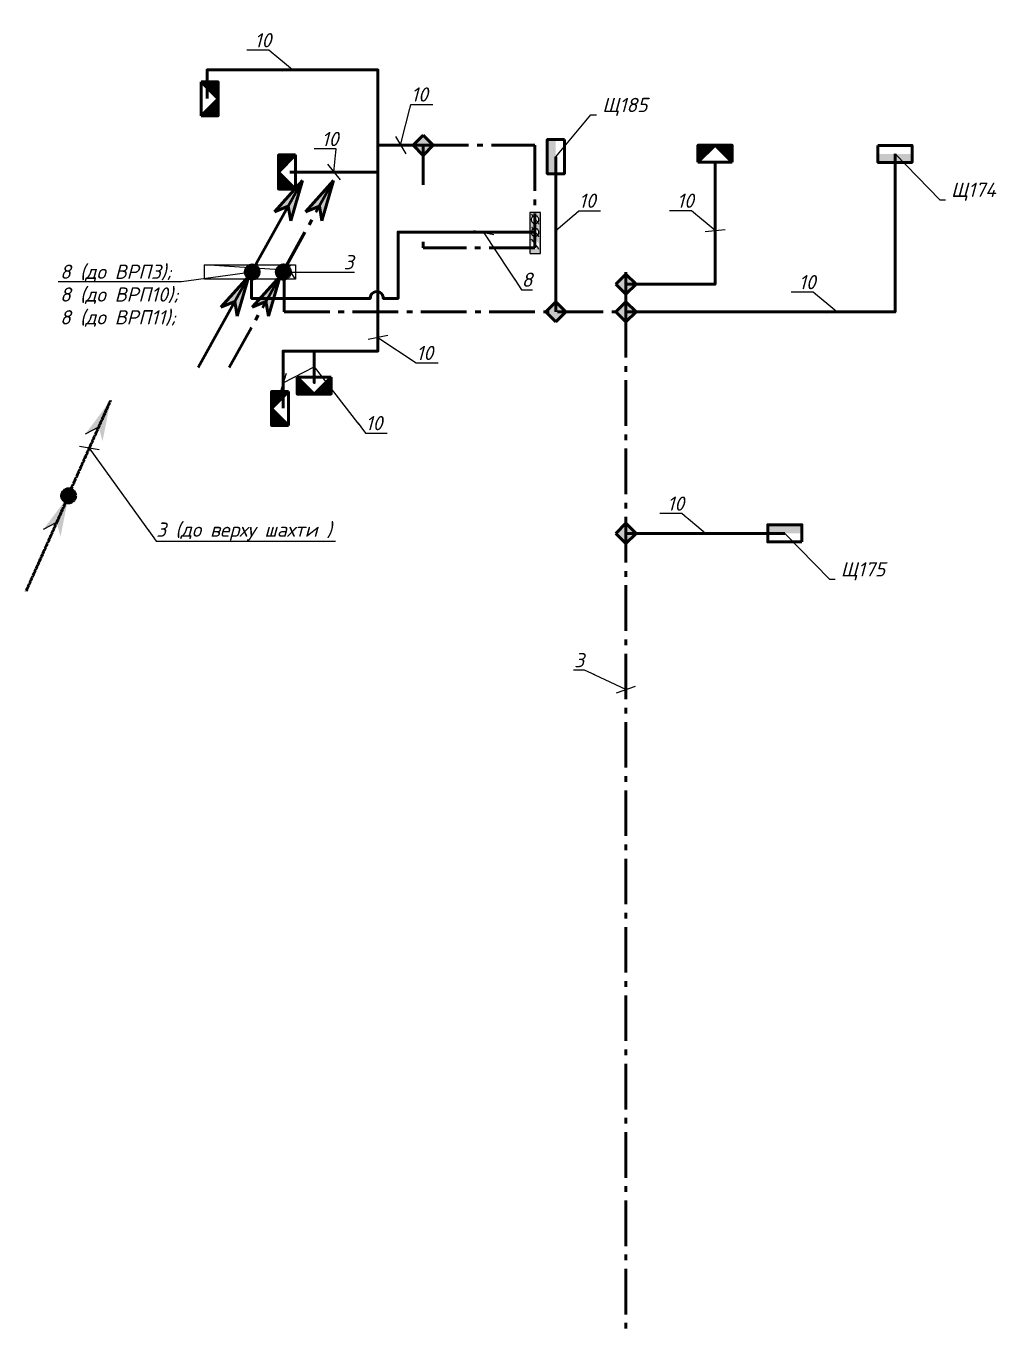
# Model space of a CAD drawing. Header units: millimetres. Extents: x 0 to 878967, y 0 to 534985.
# Drawn here: x 208791 to 225942, y 247555 to 270378 of the extents above; entities that cross this region are included whole.
import ezdxf
from ezdxf import colors
from ezdxf.entities.mleader import LeaderData, LeaderLine
from ezdxf.math import Vec2, Vec3

# ---------------------------------------------------------------- set-up
doc = ezdxf.new("R2010")
doc.units = ezdxf.units.MM
doc.linetypes.add('DASHED', pattern=[9.525, 6.35, -3.175])
doc.linetypes.add('gost6', pattern=[12, 8, -1.5, 1, -1.5])
doc.layers.get('Defpoints').update_dxf_attribs({"color": 140})
for name, color, linetype, lineweight in [('E_Позначення', 7, 'Continuous', 15), ('E_Щити', 5, 'Continuous', 50), ('Заземл.провідник', 96, 'Continuous', 50), ('Заземлення', 7, 'gost6', 50), ('Маркування електро ліній', 7, 'Continuous', 18)]:
    doc.layers.add(name, color=color, linetype=linetype, lineweight=lineweight)
doc.styles.add('ISO', font='isocpeui.ttf')
doc.styles.get("Standard").update_dxf_attribs({"font": 'arial.ttf'})

# ---------------------------------------------------------------- blocks, each defined once
blk = doc.blocks.new('*U5')
at = {"lineweight": 40}
h = blk.add_hatch(color=0, dxfattribs=at)
h.dxf.hatch_style = 1
h.paths.add_polyline_path([(300, 150), (-300, 150), (-300, 0), (300, 0)])
at = {"color": 0}
blk.add_lwpolyline([(-300, 300), (300, 300), (300, 0), (-300, 0)], close=True, dxfattribs=at)
blk = doc.blocks.new('_None')
blk = doc.blocks.new('61420040')
at = {"lineweight": 50}
for p, q in [((0, 0), (6, 0)), ((0, -3), (3, 0)), ((0, -1.92), (1.92, 0)), ((0, -2.59), (2.59, 0)), ((0, -2.68), (2.68, 0)), ((0, -3), (3, 0)), ((0, -3), (0, 0)), ((0, -1.52), (1.52, 0)), ((0, -1.61), (1.61, 0)), ((3, 0), (6, -3)), ((6, -1.54), (4.46, 0)), ((6, -1.49), (4.51, 0)), ((6, -1.45), (4.55, 0)), ((6, -1.36), (4.64, 0)), ((6, -1.31), (4.69, 0)), ((6, -1.27), (4.73, 0)), ((6, -1.22), (4.78, 0)), ((6, -1.18), (4.82, 0)), ((6, -1.13), (4.87, 0)), ((6, -1), (5, 0)), ((6, -0.95), (5.05, 0)), ((6, -0.91), (5.09, 0)), ((6, -0.86), (5.14, 0)), ((6, -0.82), (5.18, 0)), ((6, -0.77), (5.23, 0)), ((6, -0.68), (5.32, 0)), ((6, -0.59), (5.41, 0)), ((6, -0.55), (5.45, 0)), ((6, -0.5), (5.5, 0)), ((6, -0.46), (5.54, 0)), ((6, -0.41), (5.59, 0)), ((6, -0.37), (5.63, 0)), ((6, -0.32), (5.68, 0)), ((6, -0.28), (5.72, 0)), ((6, -0.23), (5.77, 0)), ((6, -0.19), (5.81, 0)), ((6, -0.14), (5.86, 0)), ((6, -0.1), (5.9, 0)), ((6, -0.05), (5.95, 0)), ((6, -0.01), (5.99, 0)), ((6, 0), (6, -3)), ((0, -1.87), (1.87, 0)), ((0, -1.96), (1.96, 0)), ((0, -2.01), (2.01, 0)), ((0, -2.05), (2.05, 0)), ((0, -2.1), (2.1, 0)), ((0, -2.14), (2.14, 0)), ((0, -2.19), (2.19, 0)), ((0, -2.23), (2.23, 0)), ((0, -2.28), (2.28, 0)), ((0, -2.32), (2.32, 0)), ((0, -2.37), (2.37, 0)), ((0, -2.41), (2.41, 0)), ((0, -2.46), (2.46, 0)), ((0, -2.5), (2.5, 0)), ((0, -2.55), (2.55, 0)), ((0, -2.64), (2.64, 0)), ((0, -2.73), (2.73, 0)), ((0, -2.77), (2.77, 0)), ((0, -2.82), (2.82, 0)), ((0, -2.86), (2.86, 0)), ((0, -2.91), (2.91, 0)), ((0, -2.95), (2.95, 0)), ((0, -0.03), (0.03, 0)), ((0, -0.08), (0.08, 0)), ((0, -0.12), (0.12, 0)), ((0, -0.17), (0.17, 0)), ((0, -0.21), (0.21, 0)), ((0, -0.26), (0.26, 0)), ((0, -0.3), (0.3, 0)), ((0, -0.35), (0.35, 0)), ((0, -0.39), (0.39, 0)), ((0, -0.44), (0.44, 0)), ((0, -0.48), (0.48, 0)), ((0, -0.53), (0.53, 0)), ((0, -0.57), (0.57, 0)), ((0, -0.62), (0.62, 0)), ((0, -0.66), (0.66, 0)), ((0, -0.71), (0.71, 0)), ((0, -0.75), (0.75, 0)), ((0, -0.8), (0.8, 0)), ((0, -0.84), (0.84, 0)), ((0, -0.89), (0.89, 0)), ((0, -0.93), (0.93, 0)), ((0, -0.98), (0.98, 0)), ((0, -1.02), (1.02, 0)), ((0, -1.07), (1.07, 0)), ((0, -1.11), (1.11, 0)), ((0, -1.16), (1.16, 0)), ((0, -1.2), (1.2, 0)), ((0, -1.25), (1.25, 0)), ((0, -1.29), (1.29, 0)), ((0, -1.34), (1.34, 0)), ((0, -1.38), (1.38, 0)), ((0, -1.43), (1.43, 0)), ((0, -1.47), (1.47, 0)), ((0, -1.56), (1.56, 0)), ((0, -1.65), (1.65, 0)), ((0, -1.69), (1.69, 0)), ((0, -1.74), (1.74, 0)), ((0, -1.78), (1.78, 0)), ((0, -1.83), (1.83, 0)), ((6, -2.97), (3.03, 0)), ((6, -2.93), (3.07, 0)), ((6, -2.88), (3.12, 0)), ((6, -2.84), (3.16, 0)), ((6, -2.79), (3.21, 0)), ((6, -2.75), (3.25, 0)), ((6, -2.7), (3.3, 0)), ((6, -2.66), (3.34, 0)), ((6, -2.61), (3.39, 0)), ((6, -2.57), (3.43, 0)), ((6, -2.52), (3.48, 0)), ((6, -2.48), (3.52, 0)), ((6, -2.43), (3.57, 0)), ((6, -2.39), (3.61, 0)), ((6, -2.34), (3.66, 0)), ((6, -2.3), (3.7, 0)), ((6, -2.25), (3.75, 0)), ((6, -2.21), (3.79, 0)), ((6, -2.16), (3.84, 0)), ((6, -2.12), (3.88, 0)), ((6, -2.07), (3.93, 0)), ((6, -2.03), (3.97, 0)), ((6, -1.98), (4.02, 0)), ((6, -1.94), (4.06, 0)), ((6, -1.89), (4.11, 0)), ((6, -1.85), (4.15, 0)), ((6, -1.8), (4.2, 0)), ((6, -1.76), (4.24, 0)), ((6, -1.71), (4.29, 0)), ((6, -1.67), (4.33, 0)), ((6, -1.63), (4.37, 0)), ((6, -1.58), (4.42, 0)), ((6, -1.4), (4.6, 0)), ((6, -1.09), (4.91, 0)), ((6, -1.04), (4.96, 0)), ((6, -0.73), (5.27, 0)), ((6, -0.64), (5.36, 0)), ((6, -3), (0, -3))]:
    blk.add_line(p, q, dxfattribs=at)
blk = doc.blocks.new('*U95')
at = {"lineweight": -2}
h = blk.add_hatch(color=0, dxfattribs=at)
h.paths.add_polyline_path([(8.77, 16.13), (3.9, 10.61), (6.34, 11.65)])
h.paths.add_polyline_path([(8.77, 16.13), (6.34, 11.65), (6.79, 9.05)])
h = blk.add_hatch(color=0, dxfattribs=at)
edge = h.paths.add_edge_path()
edge.add_arc((0.07, 0), 1.28, 0, 360)
h = blk.add_hatch(color=0, dxfattribs=at)
h.paths.add_polyline_path([(-0.47, -0.71), (-5.33, -6.22), (-2.9, -5.18)])
h.paths.add_polyline_path([(-0.47, -0.71), (-2.9, -5.18), (-2.45, -7.79)])
at = {"color": 0, "lineweight": -2}
for p, q in [((0, 0), (8.77, 16.13)), ((8.77, 16.13), (3.9, 10.61)), ((8.77, 16.13), (6.79, 9.05)), ((3.9, 10.61), (6.34, 11.65)), ((6.34, 11.65), (6.79, 9.05)), ((-9.24, -16.84), (-0.47, -0.71)), ((-0.47, -0.71), (-5.33, -6.22)), ((-0.47, -0.71), (-2.45, -7.79)), ((-5.33, -6.22), (-2.9, -5.18)), ((-2.9, -5.18), (-2.45, -7.79))]:
    blk.add_line(p, q, dxfattribs=at)
blk.add_circle((0.11, 0), 1.24, dxfattribs=at)
blk = doc.blocks.new('ГЗШ')
at = {"lineweight": 25}
h = blk.add_hatch(color=256, dxfattribs=at)
h.paths.add_polyline_path([(-94, -356), (94, -356), (94, 371), (-94, 371)])
edge = h.paths.add_edge_path(flags=16)
edge.add_arc((0, -224), 67.6, -90, 270)
edge = h.paths.add_edge_path(flags=16)
edge.add_arc((0, 0), 67.6, -90, 270)
edge = h.paths.add_edge_path(flags=16)
edge.add_arc((0, 217), 67.6, -90, 270)
for p, q in [((68, 295), (-64, 118)), ((68, 78), (-64, -99)), ((68, -146), (-64, -322))]:
    blk.add_line(p, q, dxfattribs=at)
blk.add_lwpolyline([(94, -350), (-94, -350), (-94, 371), (94, 371)], close=True, dxfattribs=at)
for centre in [(0, 0), (0, -224)]:
    blk.add_circle(centre, 67.6, dxfattribs=at)
blk = doc.blocks.new('_Oblique')
at = {"color": 0, "linetype": 'ByBlock', "lineweight": -2}
blk.add_line((-0.5, -0.5), (0.5, 0.5), dxfattribs=at)

msp = doc.modelspace()

# ---------------------------------------------------------------- hatches: boundary and pattern name
at = {"layer": 'Заземлення', "ltscale": 100}
h = msp.add_hatch(color=256, dxfattribs=at)
h.dxf.hatch_style = 1
h.paths.add_polyline_path([(215938.8, 268283.5), (215762, 268460.3), (215585.2, 268283.5), (215762, 268106.8)])
h = msp.add_hatch(color=256, dxfattribs=at)
h.dxf.hatch_style = 1
h.paths.add_polyline_path([(219500.5, 265844.2), (219323.8, 266021), (219147, 265844.2), (219323.8, 265667.4)])
h = msp.add_hatch(color=256, dxfattribs=at)
h.dxf.hatch_style = 1
h.paths.add_polyline_path([(218268.8, 265358.5), (218092.1, 265535.3), (217915.3, 265358.5), (218092.1, 265181.8)])
h = msp.add_hatch(color=256, dxfattribs=at)
h.dxf.hatch_style = 1
h.paths.add_polyline_path([(219500.5, 265358.5), (219323.8, 265535.3), (219147, 265358.5), (219323.8, 265181.8)])
at = {"layer": 'Заземлення'}
h = msp.add_hatch(color=256, dxfattribs=at)
h.paths.add_polyline_path([(210276.7, 263806.6), (209834.7, 263218.8), (210068.9, 263341.2)])
h.paths.add_polyline_path([(210276.7, 263806.6), (210068.9, 263341.2), (210134.2, 263085.1)])
h = msp.add_hatch(color=256, dxfattribs=at)
edge = h.paths.add_edge_path()
edge.add_arc((209535.7, 262130.5), 127.6, 4.48211, 364.48211)
h = msp.add_hatch(color=256, dxfattribs=at)
h.paths.add_polyline_path([(209539.5, 262130.8), (209097.6, 261543), (209331.8, 261665.4)])
h.paths.add_polyline_path([(209539.5, 262130.8), (209331.8, 261665.4), (209397.1, 261409.3)])
at = {"layer": 'Заземлення', "ltscale": 100}
h = msp.add_hatch(color=256, dxfattribs=at)
h.dxf.hatch_style = 1
h.paths.add_polyline_path([(219500.5, 261471), (219323.8, 261647.8), (219147, 261471), (219323.8, 261294.3)])

# ---------------------------------------------------------------- linework, layer by layer
at = {"layer": 'Defpoints'}
msp.add_lwpolyline([(213523.8, 265933.5), (211923.8, 265933.5), (211923.8, 266183.5), (213523.8, 266183.5), (213523.8, 265933.5), (213425, 266087.3), (211923.8, 266183.5)], dxfattribs=at)
msp.add_lwpolyline([(213523.8, 265933.5), (211923.8, 265933.5), (211923.8, 266183.5), (213523.8, 266183.5), (213523.8, 265933.5), (213425, 266087.3), (211923.8, 266183.5)], dxfattribs=at)
at = {"layer": 'Заземл.провідник', "lineweight": -2}
for p, q in [((209834.7, 263218.8), (210068.9, 263341.2)), ((209097.6, 261543), (209331.8, 261665.4))]:
    msp.add_line(p, q, dxfattribs=at)
at = {"layer": 'Заземл.провідник', "color": 50, "ltscale": 100}
for points in [[(211970.3, 269106.1), (211970.3, 269606.1), (214970.3, 269606.1), (214970.3, 268283.5), (215762, 268283.5), (214970.3, 268283.5), (214970.3, 267814.5), (213420.3, 267814.5)], [(220887.1, 267988.1), (220887.1, 265844.6), (219323.8, 265844.6)], [(213305.2, 263670.5), (213305.2, 264670.5), (213851.1, 264670.5), (213851.1, 264115), (213851.1, 264670.5), (214970.3, 264670.5), (214970.3, 267814.5)]]:
    msp.add_lwpolyline(points, dxfattribs=at)
at = {"layer": 'Заземл.провідник', "linetype": 'DASHED', "ltscale": 30}
for points in [[(211970.3, 269106.1), (211970.3, 269606.1), (214970.3, 269606.1), (214970.3, 268283.5), (215762, 268283.5), (214970.3, 268283.5), (214970.3, 267814.5), (213420.3, 267814.5)], [(220887.1, 267988.1), (220887.1, 265844.6), (219323.8, 265844.6)], [(213305.2, 263670.5), (213305.2, 264670.5), (213851.1, 264670.5), (213851.1, 264115), (213851.1, 264670.5), (214970.3, 264670.5), (214970.3, 267814.5)]]:
    msp.add_lwpolyline(points, dxfattribs=at)
at = {"layer": 'Заземл.провідник', "color": 50, "ltscale": 100}
msp.add_lwpolyline([(212751.3, 266058.8), (212751.3, 265594.7), (214833.8, 265594.7, -1.0434783), (215063.8, 265594.7), (215323.8, 265594.7), (215323.8, 266760.5), (217730.5, 266760.5)], format="xyb", dxfattribs=at)
at = {"layer": 'Заземлення'}
for p, q in [((209528.4, 262130), (210276.7, 263806.6)), ((208791.3, 260454.2), (209539.5, 262130.8))]:
    msp.add_line(p, q, dxfattribs=at)
at = {"layer": 'Заземлення', "ltscale": 100}
for points in [[(215585.2, 268283.5), (215762, 268460.3), (215938.8, 268283.5), (215762, 268106.8)], [(219147, 265844.2), (219323.8, 266021), (219500.5, 265844.2), (219323.8, 265667.4)], [(217915.3, 265358.5), (218092.1, 265535.3), (218268.8, 265358.5), (218092.1, 265181.8)], [(219147, 265358.5), (219323.8, 265535.3), (219500.5, 265358.5), (219323.8, 265181.8)], [(219147, 261471), (219323.8, 261647.8), (219500.5, 261471), (219323.8, 261294.3)]]:
    msp.add_lwpolyline(points, close=True, dxfattribs=at)
at = {"layer": 'Заземлення', "color": 150, "ltscale": 100}
msp.add_lwpolyline([(215762, 267587.4), (215762, 268283.5), (217722.1, 268283.5), (217722.1, 266483.5), (215762, 266483.5), (215762, 266587.4)], dxfattribs=at)
at = {"layer": 'Заземлення', "ltscale": 100}
for points in [[(213323.8, 266058.5), (213323.8, 265358.5), (219323.8, 265358.5), (219323.8, 234995.9)], [(219323.8, 265358.5), (219323.8, 266058.5)]]:
    msp.add_lwpolyline(points, dxfattribs=at)
at = {"layer": 'Заземлення'}
msp.add_circle((209539.5, 262130.8), 123.8, dxfattribs=at)

# ---------------------------------------------------------------- block references
at = {"xscale": -100, "yscale": 100, "zscale": 100}
for p, rotation in [((212164.5, 268799), 270), ((213222.3, 268114.5), 90), ((213551.1, 263913.5), 180), ((213099.8, 263963.5), 90)]:
    msp.add_blockref('61420040', p, dxfattribs=dict(at, rotation=rotation))
msp.add_blockref('61420040', (221187.1, 268288.1), dxfattribs=at)
at = {"layer": 'E_Щити'}
for p, rotation in [((217942.1, 268083.5), 270), ((222111.1, 261621), 180)]:
    msp.add_blockref('*U5', p, dxfattribs=dict(at, rotation=rotation))
msp.add_blockref('*U5', (224047.4, 267983.1), dxfattribs=at)
at = {"layer": 'Заземл.провідник', "linetype": 'DASHED', "ltscale": 30, "xscale": 100, "yscale": 100, "zscale": 100, "rotation": 359.4821066003499}
msp.add_blockref('*U95', (212751.3, 266058.8), dxfattribs=at)
at = {"layer": 'Заземлення', "xscale": -1, "rotation": 179.9915734470478}
msp.add_blockref('ГЗШ', (217728.5, 266754.3), dxfattribs=at)

# ---------------------------------------------------------------- next in the draw order: leaders
at = {"layer": 'E_Позначення', "color": 7, "lineweight": 9}
ml = msp.add_multileader_mtext('Standard', dxfattribs=at)
ml.set_content('Щ174', color=7, style='ISO')
ml.set_leader_properties()
ml.set_arrow_properties(name='NONE')
ml.build(insert=Vec2(0, 0))
ml.multileader.update_dxf_attribs({"has_text_frame": 1, "text_left_attachment_type": 7, "text_right_attachment_type": 8, "dogleg_length": 100, "arrow_head_size": 200})
ctx = ml.context
ctx.base_point, ctx.char_height, ctx.arrow_head_size, ctx.landing_gap_size, ctx.plane_origin = Vec3(224930.8, 267326.7), 250, 200, 100, Vec3(169607.3, 267729.9)
ctx.left_attachment, ctx.right_attachment = 7, 8
notes = []
notes.append((ctx, [(1, (1, 1, 0), (224830.8, 267326.7), (1, 0), 100, [(0, [(224047.4, 268133.1)], 0, [])])]))
ctx.mtext.insert, ctx.mtext.line_spacing_factor, ctx.mtext.flow_direction = Vec3(225030.8, 267626.7), 0.72, 5
ctx.mtext.has_bg_fill, ctx.mtext.bg_color, ctx.mtext.bg_scale_factor, ctx.mtext.bg_transparency, ctx.mtext.use_window_bg_color = 1, -1027028792, 1.5, 0, 1
ml = msp.add_multileader_mtext('Standard', dxfattribs=at)
ml.set_content('Щ175', color=7, style='ISO')
ml.set_leader_properties()
ml.set_arrow_properties(name='NONE')
ml.build(insert=Vec2(0, 0))
ml.multileader.update_dxf_attribs({"has_text_frame": 1, "text_left_attachment_type": 7, "text_right_attachment_type": 8, "dogleg_length": 100, "arrow_head_size": 200})
ctx = ml.context
ctx.base_point, ctx.char_height, ctx.arrow_head_size, ctx.landing_gap_size, ctx.plane_origin = Vec3(222994.5, 260664.6), 250, 200, 100, Vec3(167671, 261067.8)
ctx.left_attachment, ctx.right_attachment = 7, 8
notes.append((ctx, [(1, (1, 1, 0), (222894.5, 260664.6), (1, 0), 100, [(0, [(222111.1, 261471)], 0, [])])]))
ctx.mtext.insert, ctx.mtext.line_spacing_factor, ctx.mtext.flow_direction = Vec3(223094.5, 260964.6), 0.72, 5
ctx.mtext.has_bg_fill, ctx.mtext.bg_color, ctx.mtext.bg_scale_factor, ctx.mtext.bg_transparency, ctx.mtext.use_window_bg_color = 1, -1027028792, 1.5, 0, 1
at = {"layer": 'Маркування електро ліній'}
ml = msp.add_multileader_mtext('Standard', dxfattribs=at)
ml.set_content('{\\fISOCPEUR|b0|i1|c204|p34;10}', color=256)
ml.set_leader_properties()
ml.set_arrow_properties(name='OBLIQUE')
ml.build(insert=Vec2(0, 0))
ml.multileader.update_dxf_attribs({"text_left_attachment_type": 6, "text_right_attachment_type": 6, "dogleg_length": 0.36, "arrow_head_size": 250})
ctx = ml.context
ctx.base_point, ctx.char_height, ctx.arrow_head_size, ctx.plane_origin = Vec3(212799.2, 269953.2), 250, 250, Vec3(245075.1, 256991.3)
ctx.left_attachment, ctx.right_attachment = 6, 6
notes.append((ctx, [(1, (1, 1, 0), (213055.2, 269953.2), (-1, 0), 0.36, [(0, [(213470.3, 269606.1)], 0, [])])]))
ctx.mtext.insert, ctx.mtext.defined_height, ctx.mtext.line_spacing_factor, ctx.mtext.flow_direction = Vec3(212801.2, 270253.2), 2.842170943040401e-14, 0.96, 5
ctx.mtext.has_bg_fill, ctx.mtext.bg_color, ctx.mtext.bg_scale_factor, ctx.mtext.bg_transparency, ctx.mtext.use_window_bg_color = 1, -1023410167, 1.5, 0, 1
ml = msp.add_multileader_mtext('Standard', dxfattribs=at)
ml.set_content('{\\fISOCPEUR|b0|i1|c204|p34;10}', color=256)
ml.set_leader_properties()
ml.set_arrow_properties(name='OBLIQUE')
ml.build(insert=Vec2(0, 0))
ml.multileader.update_dxf_attribs({"text_left_attachment_type": 6, "text_right_attachment_type": 6, "dogleg_length": 0.36, "arrow_head_size": 250})
ctx = ml.context
ctx.base_point, ctx.char_height, ctx.arrow_head_size, ctx.plane_origin = Vec3(215548.3, 269000.6), 250, 250, Vec3(246970.9, 255668.7)
ctx.left_attachment, ctx.right_attachment = 6, 6
notes.append((ctx, [(0, (1, 1, 0), (215547.9, 269000.6), (1, 0), 0.36, [(0, [(215366.2, 268283.5)], 0, [])])]))
ctx.mtext.insert, ctx.mtext.defined_height, ctx.mtext.line_spacing_factor, ctx.mtext.flow_direction = Vec3(215550.3, 269300.6), 2.842170943040401e-14, 0.96, 5
ctx.mtext.has_bg_fill, ctx.mtext.bg_color, ctx.mtext.bg_scale_factor, ctx.mtext.bg_transparency, ctx.mtext.use_window_bg_color = 1, -1023410167, 1.5, 0, 1
ml = msp.add_multileader_mtext('Standard', dxfattribs=at)
ml.set_content('{\\fISOCPEUR|b0|i1|c204|p34;10}', color=256)
ml.set_leader_properties()
ml.set_arrow_properties(name='OBLIQUE')
ml.build(insert=Vec2(0, 0))
ml.multileader.update_dxf_attribs({"text_left_attachment_type": 6, "text_right_attachment_type": 6, "dogleg_length": 0.36, "arrow_head_size": 250})
ctx = ml.context
ctx.base_point, ctx.char_height, ctx.arrow_head_size, ctx.plane_origin = Vec3(213978.7, 268219.3), 250, 250, Vec3(245800.1, 255199.7)
ctx.left_attachment, ctx.right_attachment = 6, 6
notes.append((ctx, [(1, (1, 1, 0), (214234.7, 268219.3), (-1, 0), 0.36, [(0, [(214195.3, 267814.5)], 0, [])])]))
ctx.mtext.insert, ctx.mtext.defined_height, ctx.mtext.line_spacing_factor, ctx.mtext.flow_direction = Vec3(213980.7, 268519.3), 2.842170943040401e-14, 0.96, 5
ctx.mtext.has_bg_fill, ctx.mtext.bg_color, ctx.mtext.bg_scale_factor, ctx.mtext.bg_transparency, ctx.mtext.use_window_bg_color = 1, -1023410167, 1.5, 0, 1
ml = msp.add_multileader_mtext('Standard', dxfattribs=at)
ml.set_content('{\\fISOCPEUR|b0|i1|c204|p34;8}', color=256)
ml.set_leader_properties()
ml.set_arrow_properties(name='OBLIQUE')
ml.build(insert=Vec2(0, 0))
ml.multileader.update_dxf_attribs({"text_left_attachment_type": 6, "text_right_attachment_type": 6, "dogleg_length": 0.36, "arrow_head_size": 250})
ctx = ml.context
ctx.base_point, ctx.char_height, ctx.arrow_head_size, ctx.plane_origin = Vec3(217491, 265748.3), 250, 250, Vec3(248433.7, 254129.3)
ctx.left_attachment, ctx.right_attachment = 6, 6
notes.append((ctx, [(0, (1, 1, 0), (217490.7, 265748.3), (1, 0), 0.36, [(0, [(216828.9, 266744.2)], 0, [])])]))
ctx.mtext.insert, ctx.mtext.defined_height, ctx.mtext.line_spacing_factor, ctx.mtext.flow_direction = Vec3(217493, 266048.3), 2.842170943040401e-14, 0.96, 5
ctx.mtext.has_bg_fill, ctx.mtext.bg_color, ctx.mtext.bg_scale_factor, ctx.mtext.bg_transparency, ctx.mtext.use_window_bg_color = 1, -1023410167, 1.5, 0, 1
ml = msp.add_multileader_mtext('Standard', dxfattribs=at)
ml.set_content('{\\fISOCPEUR|b0|i1|c204|p34;10}', color=256)
ml.set_leader_properties()
ml.set_arrow_properties(name='OBLIQUE')
ml.build(insert=Vec2(0, 0))
ml.multileader.update_dxf_attribs({"text_left_attachment_type": 6, "text_right_attachment_type": 6, "dogleg_length": 0.36, "arrow_head_size": 250})
ctx = ml.context
ctx.base_point, ctx.char_height, ctx.arrow_head_size, ctx.plane_origin = Vec3(214749.4, 263230.5), 250, 250, Vec3(244909.9, 251496.6)
ctx.left_attachment, ctx.right_attachment = 6, 6
notes.append((ctx, [(0, (1, 1, 0), (214749.1, 263230.5), (1, 0), 0.36, [(1, [(213305.2, 264111.5), (213851.1, 264392.8)], 0, [])])]))
ctx.mtext.insert, ctx.mtext.defined_height, ctx.mtext.line_spacing_factor, ctx.mtext.flow_direction = Vec3(214751.4, 263530.5), 2.842170943040401e-14, 0.96, 5
ctx.mtext.has_bg_fill, ctx.mtext.bg_color, ctx.mtext.bg_scale_factor, ctx.mtext.bg_transparency, ctx.mtext.use_window_bg_color = 1, -1023410167, 1.5, 0, 1
ml = msp.add_multileader_mtext('Standard', dxfattribs=at)
ml.set_content('{\\fISOCPEUR|b0|i1|c0|p34;3\\fISOCPEUR|b0|i1|c204|p34; (до верху шахти )}', color=256)
ml.set_leader_properties()
ml.set_arrow_properties(name='OBLIQUE')
ml.build(insert=Vec2(0, 0))
ml.multileader.update_dxf_attribs({"text_left_attachment_type": 6, "text_right_attachment_type": 6, "dogleg_length": 0.36, "arrow_head_size": 250})
ctx = ml.context
ctx.base_point, ctx.char_height, ctx.arrow_head_size, ctx.plane_origin = Vec3(211074.5, 261336), 250, 250, Vec3(218569.7, 250284.6)
ctx.left_attachment, ctx.right_attachment = 6, 6
notes.append((ctx, [(0, (1, 1, 0), (211074.1, 261336), (1, 0), 0.36, [(1, [(209902.5, 262968.3)], 0, [])])]))
ctx.mtext.insert, ctx.mtext.line_spacing_factor, ctx.mtext.flow_direction = Vec3(211076.5, 261661), 0.96, 5
ctx.mtext.has_bg_fill, ctx.mtext.bg_color, ctx.mtext.bg_scale_factor, ctx.mtext.bg_transparency, ctx.mtext.use_window_bg_color = 1, -1023410167, 1.5, 0, 1
ml = msp.add_multileader_mtext('Standard', dxfattribs=at)
ml.set_content('{\\fISOCPEUR|b0|i1|c204|p34;3}', color=256)
ml.set_leader_properties()
ml.set_arrow_properties(name='OBLIQUE')
ml.build(insert=Vec2(0, 0))
ml.multileader.update_dxf_attribs({"text_left_attachment_type": 6, "text_right_attachment_type": 6, "dogleg_length": 0.36, "arrow_head_size": 250})
ctx = ml.context
ctx.base_point, ctx.char_height, ctx.arrow_head_size, ctx.plane_origin = Vec3(218412.3, 259070), 250, 250, Vec3(250928.5, 246113.5)
ctx.left_attachment, ctx.right_attachment = 6, 6
notes.append((ctx, [(1, (1, 1, 0), (218593.9, 259070), (-1, 0), 0.36, [(0, [(219323.8, 258728.3)], 0, [])])]))
ctx.mtext.insert, ctx.mtext.width, ctx.mtext.line_spacing_factor, ctx.mtext.flow_direction = Vec3(218414.3, 259370), 251.705, 0.96, 5
ctx.mtext.has_bg_fill, ctx.mtext.bg_color, ctx.mtext.bg_scale_factor, ctx.mtext.bg_transparency, ctx.mtext.use_window_bg_color = 1, -1023410167, 1.5, 0, 1
for ctx, leaders in notes:
    for number, flags, end, landing, length, lines in leaders:
        leader = LeaderData()
        leader.index, (leader.has_last_leader_line, leader.has_dogleg_vector, leader.attachment_direction) = number, flags
        leader.last_leader_point, leader.dogleg_vector, leader.dogleg_length = Vec3(end), Vec3(landing), length
        for number, points, colour, breaks in lines:
            line = LeaderLine()
            line.index, line.vertices, line.color, line.breaks = number, Vec3.list(points), colors.encode_raw_color(colour), breaks
            leader.lines.append(line)
        ctx.leaders.append(leader)

# ---------------------------------------------------------------- next in the draw order: linework, layer by layer
at = {"layer": 'Заземл.провідник', "color": 50, "ltscale": 100}
for points in [[(224047.4, 268133.1), (224047.4, 265358.5), (219323.8, 265358.5)], [(222111.1, 261471), (219323.8, 261471)]]:
    msp.add_lwpolyline(points, dxfattribs=at)
at = {"layer": 'Заземл.провідник', "linetype": 'DASHED', "ltscale": 30}
for points in [[(224047.4, 268133.1), (224047.4, 265358.5), (219323.8, 265358.5)], [(222111.1, 261471), (219323.8, 261471)]]:
    msp.add_lwpolyline(points, dxfattribs=at)
msp.add_lwpolyline([(212751.3, 266058.8), (212751.3, 265594.7), (214833.8, 265594.7, -1.0434783), (215063.8, 265594.7), (215323.8, 265594.7), (215323.8, 266760.5), (217730.5, 266760.5)], format="xyb", dxfattribs=at)

# ---------------------------------------------------------------- next in the draw order: block references
at = {"layer": 'Заземлення', "ltscale": 100, "xscale": 100, "yscale": 100, "zscale": 100, "rotation": 359.4821066003499}
msp.add_blockref('*U95', (213298.5, 266058.8), dxfattribs=at)

# ---------------------------------------------------------------- next in the draw order: leaders
at = {"layer": 'Маркування електро ліній'}
ml = msp.add_multileader_mtext('Standard', dxfattribs=at)
ml.set_content('{\\fISOCPEUR|b0|i1|c204|p34;10}', color=256)
ml.set_leader_properties()
ml.set_arrow_properties(name='OBLIQUE')
ml.build(insert=Vec2(0, 0))
ml.multileader.update_dxf_attribs({"text_left_attachment_type": 6, "text_right_attachment_type": 6, "dogleg_length": 0.36, "arrow_head_size": 250})
ctx = ml.context
ctx.base_point, ctx.char_height, ctx.arrow_head_size, ctx.plane_origin = Vec3(215640.3, 264463.1), 250, 250, Vec3(246575.1, 252292.4)
ctx.left_attachment, ctx.right_attachment = 6, 6
notes = []
notes.append((ctx, [(0, (1, 1, 0), (215639.9, 264463.1), (1, 0), 0.36, [(0, [(214970.3, 264907.2)], 0, [])])]))
ctx.mtext.insert, ctx.mtext.defined_height, ctx.mtext.line_spacing_factor, ctx.mtext.flow_direction = Vec3(215642.3, 264763.1), 2.842170943040401e-14, 0.96, 5
ctx.mtext.has_bg_fill, ctx.mtext.bg_color, ctx.mtext.bg_scale_factor, ctx.mtext.bg_transparency, ctx.mtext.use_window_bg_color = 1, -1023410167, 1.5, 0, 1
for ctx, leaders in notes:
    for number, flags, end, landing, length, lines in leaders:
        leader = LeaderData()
        leader.index, (leader.has_last_leader_line, leader.has_dogleg_vector, leader.attachment_direction) = number, flags
        leader.last_leader_point, leader.dogleg_vector, leader.dogleg_length = Vec3(end), Vec3(landing), length
        for number, points, colour, breaks in lines:
            line = LeaderLine()
            line.index, line.vertices, line.color, line.breaks = number, Vec3.list(points), colors.encode_raw_color(colour), breaks
            leader.lines.append(line)
        ctx.leaders.append(leader)

# ---------------------------------------------------------------- next in the draw order: leaders
at = {"layer": 'E_Позначення', "color": 7, "lineweight": 9}
ml = msp.add_multileader_mtext('Standard', dxfattribs=at)
ml.set_content('Щ185', color=7, style='ISO')
ml.set_leader_properties()
ml.set_arrow_properties(name='NONE')
ml.build(insert=Vec2(0, 0))
ml.multileader.update_dxf_attribs({"has_text_frame": 1, "text_left_attachment_type": 7, "text_right_attachment_type": 8, "dogleg_length": 100, "arrow_head_size": 200})
ctx = ml.context
ctx.base_point, ctx.char_height, ctx.arrow_head_size, ctx.landing_gap_size, ctx.plane_origin = Vec3(218808.2, 268817.2), 250, 200, 100, Vec3(163484.6, 269220.3)
ctx.left_attachment, ctx.right_attachment = 7, 8
notes = []
notes.append((ctx, [(1, (1, 1, 0), (218708.2, 268817.2), (1, 0), 100, [(0, [(218092.1, 268083.5)], 0, [])])]))
ctx.mtext.insert, ctx.mtext.line_spacing_factor, ctx.mtext.flow_direction = Vec3(218908.2, 269117.2), 0.72, 5
ctx.mtext.has_bg_fill, ctx.mtext.bg_color, ctx.mtext.bg_scale_factor, ctx.mtext.bg_transparency, ctx.mtext.use_window_bg_color = 1, -1027028792, 1.5, 0, 1
at = {"layer": 'Маркування електро ліній'}
ml = msp.add_multileader_mtext('Standard', dxfattribs=at)
ml.set_content('{\\fISOCPEUR|b0|i1|c204|p34;10}', color=256)
ml.set_leader_properties()
ml.set_arrow_properties(name='OBLIQUE')
ml.build(insert=Vec2(0, 0))
ml.multileader.update_dxf_attribs({"text_left_attachment_type": 6, "text_right_attachment_type": 6, "dogleg_length": 0.36, "arrow_head_size": 250})
ctx = ml.context
ctx.base_point, ctx.char_height, ctx.arrow_head_size, ctx.plane_origin = Vec3(220215.9, 267135.2), 250, 250, Vec3(252491.8, 254173.3)
ctx.left_attachment, ctx.right_attachment = 6, 6
notes.append((ctx, [(1, (1, 1, 0), (220472, 267135.2), (-1, 0), 0.36, [(0, [(220887.1, 266788.1)], 0, [])])]))
ctx.mtext.insert, ctx.mtext.defined_height, ctx.mtext.line_spacing_factor, ctx.mtext.flow_direction = Vec3(220217.9, 267435.2), 2.842170943040401e-14, 0.96, 5
ctx.mtext.has_bg_fill, ctx.mtext.bg_color, ctx.mtext.bg_scale_factor, ctx.mtext.bg_transparency, ctx.mtext.use_window_bg_color = 1, -1023410167, 1.5, 0, 1
ml = msp.add_multileader_mtext('Standard', dxfattribs=at)
ml.set_content('{\\fISOCPEUR|b0|i1|c0|p34;3}', color=256)
ml.set_leader_properties()
ml.set_arrow_properties(name='OBLIQUE')
ml.build(insert=Vec2(0, 0))
ml.multileader.update_dxf_attribs({"text_left_attachment_type": 6, "text_right_attachment_type": 6, "dogleg_length": 0.36, "arrow_head_size": 250})
ctx = ml.context
ctx.base_point, ctx.char_height, ctx.arrow_head_size, ctx.plane_origin = Vec3(214364.7, 266057.3), 250, 250, Vec3(245299.5, 253886.6)
ctx.left_attachment, ctx.right_attachment = 6, 6
notes.append((ctx, [(0, (1, 1, 0), (214364.3, 266057.3), (1, 0), 0.36, [(0, [(213323.8, 266058.5)], 0, [])])]))
ctx.mtext.insert, ctx.mtext.defined_height, ctx.mtext.line_spacing_factor, ctx.mtext.flow_direction = Vec3(214366.7, 266357.3), 2.842170943040401e-14, 0.96, 5
ctx.mtext.has_bg_fill, ctx.mtext.bg_color, ctx.mtext.bg_scale_factor, ctx.mtext.bg_transparency, ctx.mtext.use_window_bg_color = 1, -1023410167, 1.5, 0, 1
ml = msp.add_multileader_mtext('Standard', dxfattribs=at)
ml.set_content('{\\fISOCPEUR|b0|i1|c204|p34;8 \\fISOCPEUR|b0|i1|c0|p34;(\\fISOCPEUR|b0|i1|c204|p34;до ВРП3\\fISOCPEUR|b0|i1|c0|p34;)\\fISOCPEUR|b0|i1|c204|p34;;\\P8 \\fISOCPEUR|b0|i1|c0|p34;(\\fISOCPEUR|b0|i1|c204|p34;до ВРП10\\fISOCPEUR|b0|i1|c0|p34;)\\fISOCPEUR|b0|i1|c204|p34;;\\P8 \\fISOCPEUR|b0|i1|c0|p34;(\\fISOCPEUR|b0|i1|c204|p34;до ВРП11\\fISOCPEUR|b0|i1|c0|p34;)\\fISOCPEUR|b0|i1|c204|p34;;}', color=256)
ml.set_leader_properties()
ml.set_arrow_properties(name='OBLIQUE')
ml.build(insert=Vec2(0, 0))
ml.multileader.update_dxf_attribs({"text_left_attachment_type": 6, "text_right_attachment_type": 6, "dogleg_length": 0.36, "arrow_head_size": 250})
ctx = ml.context
ctx.base_point, ctx.char_height, ctx.arrow_head_size, ctx.plane_origin = Vec3(209387.5, 265889), 250, 250, Vec3(239295.1, 253630.9)
ctx.left_attachment, ctx.right_attachment = 6, 6
notes.append((ctx, [(1, (1, 1, 0), (211520.1, 265889), (-1, 0), 0.36, [(0, [(212762.5, 266058.5)], 0, [])])]))
ctx.mtext.insert, ctx.mtext.line_spacing_factor, ctx.mtext.flow_direction = Vec3(209389.5, 266189), 0.96, 5
ctx.mtext.has_bg_fill, ctx.mtext.bg_color, ctx.mtext.bg_scale_factor, ctx.mtext.bg_transparency, ctx.mtext.use_window_bg_color = 1, -1023410167, 1.5, 0, 1
ml = msp.add_multileader_mtext('Standard', dxfattribs=at)
ml.set_content('{\\fISOCPEUR|b0|i1|c204|p34;10}', color=256)
ml.set_leader_properties()
ml.set_arrow_properties(name='OBLIQUE')
ml.build(insert=Vec2(0, 0))
ml.multileader.update_dxf_attribs({"text_left_attachment_type": 6, "text_right_attachment_type": 6, "dogleg_length": 0.36, "arrow_head_size": 250})
ctx = ml.context
ctx.base_point, ctx.char_height, ctx.arrow_head_size, ctx.plane_origin = Vec3(222355.1, 265705.6), 250, 250, Vec3(254631.1, 252743.7)
ctx.left_attachment, ctx.right_attachment = 6, 6
notes.append((ctx, [(1, (1, 1, 0), (222611.2, 265705.6), (-1, 0), 0.36, [(0, [(223026.3, 265358.5)], 0, [])])]))
ctx.mtext.insert, ctx.mtext.defined_height, ctx.mtext.line_spacing_factor, ctx.mtext.flow_direction = Vec3(222357.1, 266005.6), 2.842170943040401e-14, 0.96, 5
ctx.mtext.has_bg_fill, ctx.mtext.bg_color, ctx.mtext.bg_scale_factor, ctx.mtext.bg_transparency, ctx.mtext.use_window_bg_color = 1, -1023410167, 1.5, 0, 1
ml = msp.add_multileader_mtext('Standard', dxfattribs=at)
ml.set_content('{\\fISOCPEUR|b0|i1|c204|p34;10}', color=256)
ml.set_leader_properties()
ml.set_arrow_properties(name='OBLIQUE')
ml.build(insert=Vec2(0, 0))
ml.multileader.update_dxf_attribs({"text_left_attachment_type": 6, "text_right_attachment_type": 6, "dogleg_length": 0.36, "arrow_head_size": 250})
ctx = ml.context
ctx.base_point, ctx.char_height, ctx.arrow_head_size, ctx.plane_origin = Vec3(220046.2, 261818.1), 250, 250, Vec3(252322.2, 248856.2)
ctx.left_attachment, ctx.right_attachment = 6, 6
notes.append((ctx, [(1, (1, 1, 0), (220302.3, 261818.1), (-1, 0), 0.36, [(0, [(220717.4, 261471)], 0, [])])]))
ctx.mtext.insert, ctx.mtext.defined_height, ctx.mtext.line_spacing_factor, ctx.mtext.flow_direction = Vec3(220048.2, 262118.1), 2.842170943040401e-14, 0.96, 5
ctx.mtext.has_bg_fill, ctx.mtext.bg_color, ctx.mtext.bg_scale_factor, ctx.mtext.bg_transparency, ctx.mtext.use_window_bg_color = 1, -1023410167, 1.5, 0, 1
for ctx, leaders in notes:
    for number, flags, end, landing, length, lines in leaders:
        leader = LeaderData()
        leader.index, (leader.has_last_leader_line, leader.has_dogleg_vector, leader.attachment_direction) = number, flags
        leader.last_leader_point, leader.dogleg_vector, leader.dogleg_length = Vec3(end), Vec3(landing), length
        for number, points, colour, breaks in lines:
            line = LeaderLine()
            line.index, line.vertices, line.color, line.breaks = number, Vec3.list(points), colors.encode_raw_color(colour), breaks
            leader.lines.append(line)
        ctx.leaders.append(leader)

# ---------------------------------------------------------------- next in the draw order: linework, layer by layer
at = {"layer": 'Заземл.провідник', "color": 50, "ltscale": 100}
msp.add_lwpolyline([(218092.1, 268083.5), (218092.1, 265358.5)], dxfattribs=at)
at = {"layer": 'Заземл.провідник', "linetype": 'DASHED', "ltscale": 30}
msp.add_lwpolyline([(218092.1, 268083.5), (218092.1, 265358.5)], dxfattribs=at)

# ---------------------------------------------------------------- next in the draw order: leaders
at = {"layer": 'Маркування електро ліній'}
ml = msp.add_multileader_mtext('Standard', dxfattribs=at)
ml.set_content('{\\fISOCPEUR|b0|i1|c204|p34;10}', color=256)
ml.set_leader_properties()
ml.set_arrow_properties(name='OBLIQUE')
ml.build(insert=Vec2(0, 0))
ml.multileader.update_dxf_attribs({"text_left_attachment_type": 6, "text_right_attachment_type": 6, "dogleg_length": 0.36, "arrow_head_size": 250})
ctx = ml.context
ctx.base_point, ctx.char_height, ctx.arrow_head_size, ctx.plane_origin = Vec3(218494, 267135.2), 250, 250, Vec3(250769.9, 254173.3)
ctx.left_attachment, ctx.right_attachment = 6, 6
notes = []
notes.append((ctx, [(0, (1, 1, 0), (218493.7, 267135.2), (1, 0), 0.36, [(0, [(218092.1, 266788.1)], 0, [])])]))
ctx.mtext.insert, ctx.mtext.defined_height, ctx.mtext.line_spacing_factor, ctx.mtext.flow_direction = Vec3(218496, 267435.2), 2.842170943040401e-14, 0.96, 5
ctx.mtext.has_bg_fill, ctx.mtext.bg_color, ctx.mtext.bg_scale_factor, ctx.mtext.bg_transparency, ctx.mtext.use_window_bg_color = 1, -1023410167, 1.5, 0, 1
for ctx, leaders in notes:
    for number, flags, end, landing, length, lines in leaders:
        leader = LeaderData()
        leader.index, (leader.has_last_leader_line, leader.has_dogleg_vector, leader.attachment_direction) = number, flags
        leader.last_leader_point, leader.dogleg_vector, leader.dogleg_length = Vec3(end), Vec3(landing), length
        for number, points, colour, breaks in lines:
            line = LeaderLine()
            line.index, line.vertices, line.color, line.breaks = number, Vec3.list(points), colors.encode_raw_color(colour), breaks
            leader.lines.append(line)
        ctx.leaders.append(leader)

doc.saveas('drawing.dxf')
